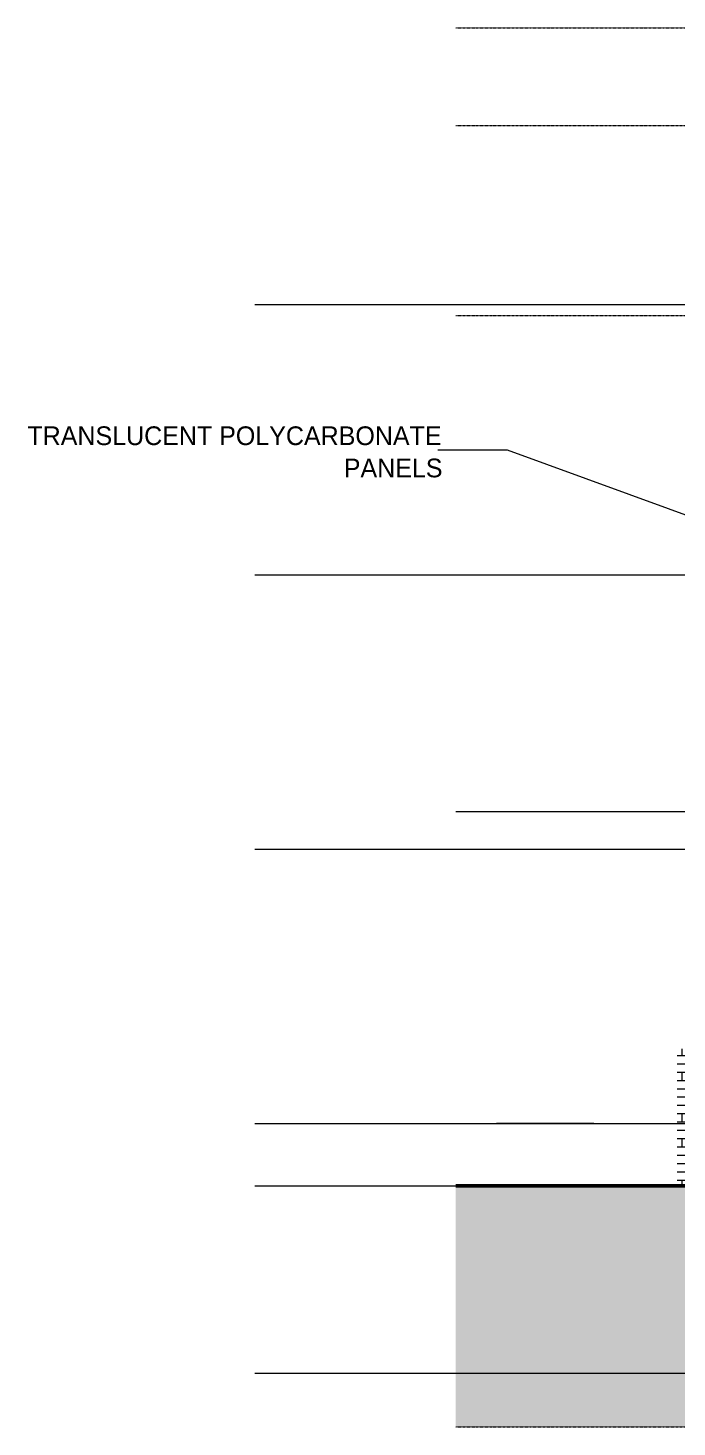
# Model space of a CAD drawing. Header units: inches. Extents: x 1747 to 7606, y -251 to 585.
# Drawn here: x 1747 to 2060, y -146 to 527 of the extents above; entities that cross this region are included whole.
import ezdxf

# ---------------------------------------------------------------- set-up
doc = ezdxf.new("R2010")
doc.units = ezdxf.units.IN
doc.header["$MEASUREMENT"] = 0
doc.linetypes.add('Aligning Line 1_8_', pattern=[0.25, 0.125, -0.125])
doc.linetypes.add('Grid Line 1_2_', pattern=[0.875, 0.5, -0.125, 0.125, -0.125])
for name, color, linetype, lineweight in [('0-1', 7, 'Continuous', 5), ('A-FLOR-LEVL-1', 51, 'Grid Line 1_2_', 9), ('A-WALL-PATT-1', 111, 'Continuous', 9), ('C-TOPO', 7, 'Continuous', 9), ('C-TOPO-1', 250, 'Continuous', 50), ('G-ANNO-SYMB', 111, 'Aligning Line 1_8_', 9), ('G-ANNO-SYMB-1', 147, 'Aligning Line 1_8_', 9), ('G-ANNO-TEXT', 231, 'Continuous', 9)]:
    doc.layers.add(name, color=color, linetype=linetype, lineweight=lineweight)
doc.styles.add('Century Gothic', font='ufonts.com_century-gothic.ttf', dxfattribs={"height": 9})

# ---------------------------------------------------------------- blocks, each defined once
blk = doc.blocks.new('CTR - 2nd Phase_rvt-1-BUILDING ELEVATION - EAST')
at = {"layer": 'A-FLOR-LEVL-1'}
for p, q in [((1856.66, 394), (4168.71, 394)), ((1856.66, 264), (4168.71, 264)), ((1856.66, 132), (4168.71, 132)), ((1856.66, 0), (4168.71, 0)), ((1856.66, -30), (4168.71, -30)), ((1856.66, -120), (4168.71, -120))]:
    blk.add_line(p, q, dxfattribs=at)
at = {"layer": 'G-ANNO-SYMB-1'}
for p, q in [((1953.35, 526.95), (4072.04, 526.95)), ((1953.35, 388.59), (4072.04, 388.59))]:
    blk.add_line(p, q, dxfattribs=at)
blk = doc.blocks.new('CTR  - Topography_rvt-1-BUILDING ELEVATION - EAST')
at = {"layer": 'C-TOPO'}
h = blk.add_hatch(dxfattribs=at)
h.set_pattern_fill('FP_16', color=256, style=0, pattern_type=2)
h.set_pattern_definition([(0, (2870.5, 0), (24, 24), [24, -24]), (0, (2870.5, 9), (24, 24), [24, -24]), (0, (2870.5, 18), (24, 24), [24, -24]), (90, (2873.5, 21), (-24, 24), [24, -24]), (90, (2882.5, 21), (-24, 24), [24, -24]), (90, (2891.5, 21), (-24, 24), [24, -24])])
h.paths.add_polyline_path([(3354.92, -145.93), (4004.23, -145.93), (4004.23, -30), (1953.35, -30), (1953.35, -145.93), (3353.63, -145.93)], flags=0)
at = {"layer": 'A-FLOR-LEVL-1'}
for p, q in [((1856.66, 0), (4168.71, 0)), ((1856.66, -120), (4168.71, -120))]:
    blk.add_line(p, q, dxfattribs=at)
at = {"layer": 'C-TOPO'}
for p, q in [((2001.62, 150), (1953.35, 150)), ((2067.92, 150), (2001.62, 150)), ((1953.35, 0), (1972.93, 0)), ((2019.76, 0), (1972.93, 0)), ((2019.76, 0), (2059.8, 0)), ((2059.65, 0), (2059.8, 0)), ((1983.67, -30), (1953.35, -30)), ((1983.67, -30), (2181.29, -30))]:
    blk.add_line(p, q, dxfattribs=at)
at = {"layer": 'C-TOPO-1'}
for p, q in [((1953.35, -30), (1983.67, -30)), ((1983.67, -30), (2181.29, -30))]:
    blk.add_line(p, q, dxfattribs=at)
at = {"layer": 'G-ANNO-SYMB-1'}
for p, q in [((1953.35, 480), (4072.04, 480)), ((1953.35, 0), (4072.04, 0))]:
    blk.add_line(p, q, dxfattribs=at)
blk = doc.blocks.new('CTR - 1st Phase - Common Walls_rvt-1-BUILDING ELEVATION - EAST')
at = {"layer": 'A-FLOR-LEVL-1'}
for p, q in [((1856.66, 394), (4168.71, 394)), ((1856.66, 264), (4168.71, 264)), ((1856.66, 132), (4168.71, 132)), ((1856.66, 0), (4168.71, 0)), ((1856.66, -30), (4168.71, -30)), ((1856.66, -120), (4168.71, -120))]:
    blk.add_line(p, q, dxfattribs=at)
at = {"layer": 'G-ANNO-SYMB-1'}
for p, q in [((1953.35, 526.95), (4072.04, 526.95)), ((1953.35, 526.95), (4072.04, 526.95)), ((1953.35, 480), (4072.04, 480)), ((1953.35, 0), (4072.04, 0))]:
    blk.add_line(p, q, dxfattribs=at)

msp = doc.modelspace()

# ---------------------------------------------------------------- hatches: boundary and pattern name
at = {"layer": 'A-WALL-PATT-1'}
h = msp.add_hatch(dxfattribs=at)
h.set_pattern_fill('FP_22', color=256, style=0, pattern_type=2)
h.set_pattern_definition([(0, (2254.299, 0.8), (0, 4), []), (90, (2254.299, 0.8), (-8, 8), [4, -28]), (90, (2270.299, 4.8), (-8, 8), [4, -28])])
h.paths.add_polyline_path([(2059.8, -30), (2256.42, -30), (2256.42, 36), (2059.8, 36), (2059.8, 22.31)], flags=0)

# ---------------------------------------------------------------- linework, layer by layer
at = {"layer": 'A-FLOR-LEVL-1'}
for p, q in [((1857.41, 394), (4167.96, 394)), ((1857.41, 264), (4167.96, 264)), ((1857.41, 132), (4167.96, 132)), ((1857.41, 0), (4167.96, 0)), ((1857.41, -30), (4167.96, -30)), ((1857.41, -120), (4167.96, -120))]:
    msp.add_line(p, q, dxfattribs=at)
at = {"layer": 'G-ANNO-SYMB'}
for p, q in [((1953.35, 526.95), (4072.04, 526.95)), ((1953.35, 480), (4072.04, 480)), ((1953.35, 0), (4072.04, 0)), ((1953.35, -145.84), (4072.04, -145.84))]:
    msp.add_line(p, q, dxfattribs=at)
at = {"layer": 'G-ANNO-TEXT'}
for p, q in [((1978.22, 323.84), (1944.72, 323.84)), ((2100.09, 279.4), (1978.22, 323.84))]:
    msp.add_line(p, q, dxfattribs=at)

# ---------------------------------------------------------------- block references
at = {"layer": '0-1'}
for name in ['CTR - 2nd Phase_rvt-1-BUILDING ELEVATION - EAST', 'CTR - 1st Phase - Common Walls_rvt-1-BUILDING ELEVATION - EAST', 'CTR  - Topography_rvt-1-BUILDING ELEVATION - EAST']:
    msp.add_blockref(name, (0, 0), dxfattribs=at)

# ---------------------------------------------------------------- texts
at = {"layer": 'G-ANNO-TEXT', "char_height": 9, "attachment_point": 1, "style": 'Century Gothic'}
for s, insert, width in [('TRANSLUCENT POLYCARBONATE', (1747.2, 335.34), 239.37), ('PANELS', (1899.45, 319.84), 54.843)]:
    msp.add_mtext(s, dxfattribs=dict(at, insert=insert, width=width))

doc.saveas('drawing.dxf')
